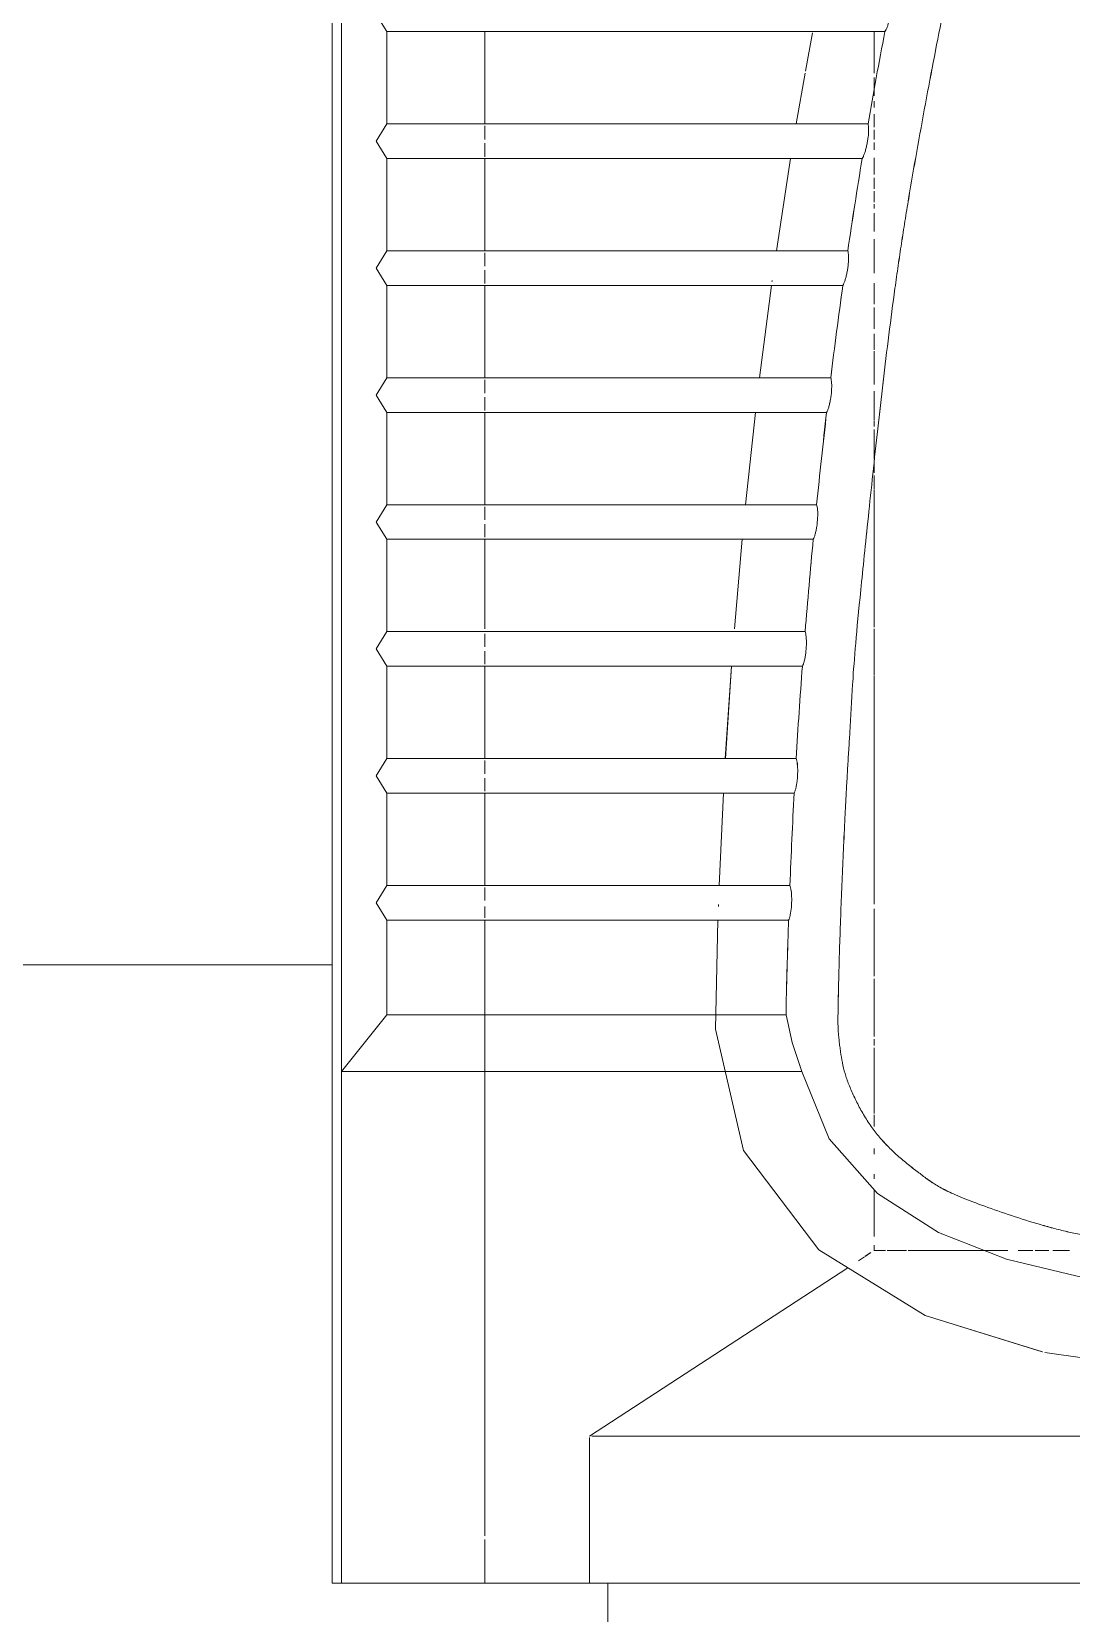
# Model space of a CAD drawing. Header units: millimetres. Extents: x -4000 to 187956, y -58990 to 162485.
# Drawn here: x 1574 to 1847.4, y 77729.7 to 78145.4 of the extents above; entities that cross this region are included whole.
import ezdxf

# ---------------------------------------------------------------- set-up
doc = ezdxf.new("R2010")
doc.units = ezdxf.units.MM
for name, color, linetype, lineweight in [('A-FLOR', 192, 'Continuous', 13), ('A-FLOR-PATT', 8, 'Continuous', 13), ('P-SANR-FIXT', 6, 'Continuous', 9)]:
    doc.layers.add(name, color=color, linetype=linetype, lineweight=lineweight)

# ---------------------------------------------------------------- blocks, each defined once
blk = doc.blocks.new('WCPan-SquattingPan-Vitra-ArkitektSeries-5952 - CMPX502N-V795-0_000')
at = {"layer": 'P-SANR-FIXT', "color": 252}
for p in [(-252.96, 390.25), (-250.56, -212.38)]:
    blk.add_line(p, (-252.96, -212.38), dxfattribs=at)
at = {"layer": 'P-SANR-FIXT', "color": 250}
for p, q in [((-250.56, 314.32), (-250.56, -77.95)), ((-238.61, 195.36), (-107.69, 195.36)), ((-238.61, 171.1), (-238.61, 195.36)), ((-112.13, 171.1), (-238.61, 171.1)), ((-238.61, 162), (-113.66, 162)), ((-238.61, 162), (-238.61, 137.74)), ((-117.44, 137.74), (-238.61, 137.74)), ((-238.61, 128.65), (-118.74, 128.65)), ((-238.61, 128.65), (-238.61, 104.39)), ((-121.92, 104.39), (-238.61, 104.39)), ((-238.61, 95.3), (-123, 95.3)), ((-238.61, 95.3), (-238.61, 71.04)), ((-125.64, 71.04), (-238.61, 71.04)), ((-238.61, 61.94), (-126.53, 61.94)), ((-238.61, 61.94), (-238.61, 37.68)), ((-128.66, 37.68), (-238.61, 37.68)), ((-238.61, 28.59), (-129.37, 28.59)), ((-238.61, 28.59), (-238.61, 4.33)), ((-131.02, 4.33), (-238.61, 4.33)), ((-238.61, -4.77), (-131.54, -4.77)), ((-238.61, -4.77), (-238.61, -29.03)), ((-132.67, -29.03), (-238.61, -29.03)), ((-238.61, -38.12), (-133, -38.12)), ((-238.61, -38.12), (-238.61, -63.05)), ((-250.56, -77.95), (-238.61, -63.05)), ((-238.61, -63.05), (-133.65, -63.05)), ((-129.51, -77.95), (-250.56, -77.95)), ((-250.56, -77.95), (-250.56, -212.38)), ((-250.56, -212.38), (250.56, -212.38))]:
    blk.add_line(p, q, dxfattribs=at)
at = {"layer": 'P-SANR-FIXT', "color": 253}
for p, q in [((-212.88, 171.1), (-212.88, 195.36)), ((-128.54, 185), (-126.68, 195.02)), ((-130.99, 171.1), (-128.65, 184.43)), ((-212.88, 167.03), (-212.88, 170.61)), ((-212.88, 162.47), (-212.88, 166.05)), ((-212.88, 137.74), (-212.88, 162)), ((-136.22, 137.75), (-132.5, 162.01)), ((-212.88, 133.7), (-212.88, 137.24)), ((-212.88, 129.14), (-212.88, 132.68)), ((-137.36, 129.66), (-137.32, 129.96)), ((-212.88, 104.39), (-212.88, 128.65)), ((-140.63, 104.4), (-137.5, 128.65)), ((-212.88, 100.36), (-212.88, 103.87)), ((-212.88, 95.8), (-212.88, 99.3)), ((-212.88, 71.04), (-212.88, 95.3)), ((-144.31, 71.03), (-141.71, 95.3)), ((-110.49, 78.73), (-110.49, 75.1)), ((-110.49, 74.91), (-110.49, 38.82)), ((-212.88, 67.03), (-212.88, 70.5)), ((-212.88, 62.47), (-212.88, 65.93)), ((-212.88, 38.41), (-212.88, 61.94)), ((-147.25, 38.44), (-145.19, 61.94)), ((-110.49, 38.41), (-110.49, 26.21)), ((-212.88, 33.69), (-212.88, 37.13)), ((-212.88, 29.13), (-212.88, 32.57)), ((-212.88, 4.33), (-212.88, 28.59)), ((-149.63, 4.32), (-148.01, 28.61)), ((-110.49, 26.01), (-110.49, -33.94)), ((-212.88, 0.35), (-212.88, 3.77)), ((-212.88, -4.22), (-212.88, -0.8)), ((-212.88, -29.03), (-212.88, -4.77)), ((-151.27, -29.02), (-150.15, -4.79)), ((-212.88, -33), (-212.88, -29.59)), ((-212.88, -37.56), (-212.88, -34.6)), ((-151.47, -34.6), (-151.45, -33.99)), ((-110.49, -35.13), (-110.49, -52.84)), ((-212.88, -199.94), (-212.88, -38.12)), ((-110.49, -53.53), (-110.49, -68.7)), ((-110.49, -69.46), (-110.49, -71.1)), ((-110.49, -71.72), (-110.49, -88.92)), ((-110.49, -89.35), (-110.49, -92.35)), ((-117.46, -129.49), (-185.38, -173.73)), ((-185.38, -174.12), (-185.38, -180.59)), ((-184.71, -173.73), (-145.29, -173.73)), ((-145.19, -173.73), (185.5, -173.73)), ((-185.38, -180.63), (-185.38, -212.38)), ((-212.88, -212.38), (-212.88, -200.95))]:
    blk.add_line(p, q, dxfattribs=at)
at = {"layer": 'P-SANR-FIXT', "color": 254}
for p, q in [((-110.49, 195.36), (-110.49, 184.42)), ((-110.49, 183.29), (-110.49, 180.29)), ((-110.49, 179.97), (-110.49, 178.52)), ((-110.49, 177.07), (-110.49, 175.41)), ((-110.49, 173.64), (-110.49, 171.53)), ((-110.49, 171.53), (-110.49, 170.26)), ((-110.49, 169.56), (-110.49, 167.05)), ((-110.49, 166.2), (-110.49, 164.33)), ((-110.49, 162.15), (-110.49, 157.84)), ((-110.49, 156.95), (-110.49, 154.08)), ((-110.49, 153.42), (-110.49, 150.57)), ((-110.49, 150.05), (-110.49, 148.86)), ((-110.49, 147.63), (-110.49, 142.85)), ((-110.49, 140.79), (-110.49, 131.88)), ((-110.49, 129.27), (-110.49, 123.78)), ((-110.49, 122.83), (-110.49, 117.29)), ((-110.49, 115.92), (-110.49, 111.78)), ((-110.49, 111.42), (-110.49, 102.62)), ((-110.49, 100.9), (-110.49, 93.16)), ((-110.49, 93.01), (-110.49, 91.6)), ((-110.49, 90.81), (-110.49, 82.98)), ((-110.49, 81.79), (-110.49, 79.39)), ((-110.49, -98.13), (-110.49, -99.61)), ((-110.49, -104.9), (-110.49, -106.17)), ((-110.49, -109), (-110.49, -121.25)), ((-110.49, -123.57), (-110.49, -124.95)), ((-113.05, -126.62), (-114.63, -127.65)), ((-111.36, -125.51), (-112.87, -126.5)), ((-107.53, -124.95), (-110.49, -124.95)), ((-102.01, -124.95), (-107.06, -124.95)), ((-75.34, -124.95), (-101.59, -124.95)), ((-68.79, -124.95), (-72.67, -124.95)), ((-64.64, -124.95), (-68.19, -124.95)), ((-59.19, -124.95), (-63.54, -124.95)), ((-252.96, -212.38), (-212.88, -212.38)), ((-185.38, -212.38), (-212.88, -212.38)), ((-185.38, -212.38), (-23.55, -212.38))]:
    blk.add_line(p, q, dxfattribs=at)
at = {"layer": 'P-SANR-FIXT', "color": 250, "flags": 128}
for points in [[(-238.61, 204.45), (-241.4, 199.91), (-238.61, 195.36)], [(-238.61, 171.1), (-241.4, 166.55), (-238.61, 162)], [(-238.61, 137.74), (-241.4, 133.2), (-238.61, 128.65)], [(-238.61, 104.39), (-241.4, 99.84), (-238.61, 95.3)], [(-238.61, 71.04), (-241.4, 66.49), (-238.61, 61.94)], [(-238.61, 37.68), (-241.4, 33.13), (-238.61, 28.59)], [(-238.61, 4.33), (-241.4, -0.22), (-238.61, -4.77)], [(-238.61, -29.03), (-241.4, -33.57), (-238.61, -38.12)], [(-133.65, -63.06), (-132.07, -70.29), (-129.51, -77.95)], [(-129.51, -77.95), (-122.31, -95.64), (-109.64, -109.96), (-93.56, -120.23), (-75.73, -127.21), (-57.15, -131.73), (-38.22, -134.5), (-19.05, -135.95), (0, -136.38)]]:
    blk.add_lwpolyline(points, dxfattribs=at)
at = {"layer": 'P-SANR-FIXT', "color": 253, "flags": 128}
for points in [[(-66.3, -151.6), (-97.11, -142.05), (-125.05, -124.81), (-144.85, -98.72), (-152.19, -66.81), (-151.63, -38.12)], [(0, -157.68), (-32.88, -156.4), (-65.64, -151.75)]]:
    blk.add_lwpolyline(points, dxfattribs=at)
at = {"layer": 'P-SANR-FIXT', "color": 250}
for points, knots in [([(0, -125.43), (-5, -125.49), (-12.48, -125.39), (-22.41, -124.89), (-29.83, -124.31), (-37.27, -123.6), (-44.72, -122.74), (-50.87, -121.81), (-55.74, -120.91), (-59.33, -120.14), (-62.99, -119.24), (-68.07, -117.83), (-74.48, -115.82), (-81.64, -113.31), (-87.62, -111.02), (-91.77, -109.17), (-94.76, -107.48), (-96.78, -106.05), (-98.24, -104.94), (-99.12, -104.27), (-100.05, -103.57), (-101.25, -102.65), (-103.13, -101.12), (-105.41, -99.11), (-107.97, -96.54), (-110.28, -93.84), (-112.35, -90.87), (-114.24, -87.67), (-115.87, -84.42), (-117.23, -81.3), (-118.22, -78.41), (-118.9, -75.6), (-119.29, -73.25), (-119.54, -71.34), (-119.72, -69.84), (-119.87, -68.43), (-120, -66.8), (-120.06, -64.86), (-120.01, -61.98), (-119.92, -57.74), (-119.79, -51.56), (-119.56, -44.17), (-119.28, -36.03), (-118.95, -27.84), (-118.59, -19.7), (-118.26, -12.58), (-117.96, -6.71), (-117.72, -2.21), (-117.5, 1.64), (-117.31, 4.76), (-117.15, 7.15), (-117.01, 9.49), (-116.84, 12.43), (-116.64, 15.92), (-116.42, 20.03), (-116.07, 25.77), (-115.47, 34.04), (-114.14, 47.68), (-112.11, 67.27), (-110.06, 86.83), (-108.18, 103.26), (-106.67, 115.71), (-105.33, 125.94), (-104.2, 133.91), (-103.34, 139.7), (-102.43, 145.49), (-101.12, 153.5), (-99.34, 163.8), (-97.05, 176.38), (-94.68, 188.88), (-92.31, 201.03), (-90, 212.53), (-87.84, 223.11), (-86.23, 230.87), (-85.05, 236.41), (-83.88, 241.7), (-82.46, 247.76), (-80.84, 254.24), (-78.81, 261.93), (-77.01, 268.32), (-75.69, 273.02), (-75.02, 275.49), (-74.56, 277.26), (-74.15, 278.85), (-73.68, 280.62), (-73.24, 282.3), (-72.87, 283.64), (-72.63, 284.48), (-72.45, 285.02), (-72.3, 285.45), (-72.14, 285.92), (-71.89, 286.73), (-71.61, 287.68), (-71.39, 288.44), (-71.19, 289.15), (-70.99, 289.81), (-70.78, 290.45), (-70.54, 291.12), (-70.31, 291.73), (-70.12, 292.19), (-70, 292.47), (-69.9, 292.68), (-69.81, 292.91), (-69.69, 293.2), (-69.48, 293.73), (-69.21, 294.51), (-68.87, 295.48), (-68.35, 296.82), (-67.67, 298.23), (-66.81, 299.51), (-66.22, 300.25), (-65.73, 300.82), (-65.18, 301.4), (-64.39, 302.23), (-62.85, 303.76), (-60.28, 306.11), (-57.41, 308.36), (-55.05, 309.93), (-53.28, 310.94), (-51.51, 311.78), (-49.1, 312.78), (-45.97, 313.77), (-42.63, 314.54), (-40.15, 315), (-38.69, 315.25), (-37.21, 315.49), (-35.25, 315.76), (-31.89, 316.08), (-27.44, 316.33), (-22.03, 316.49), (-17.03, 316.62), (-12.49, 316.73), (-6.63, 316.75), (-2.57, 316.65), (0, 316.53)], [-1, -1, -1, -1, -0.97619, -0.964286, -0.952381, -0.940476, -0.928571, -0.916667, -0.910714, -0.904762, -0.89881, -0.892857, -0.880952, -0.869048, -0.857143, -0.845238, -0.833333, -0.821429, -0.815476, -0.8125, -0.809524, -0.803571, -0.797619, -0.785714, -0.77381, -0.761905, -0.75, -0.738095, -0.72619, -0.714286, -0.702381, -0.690476, -0.678571, -0.672619, -0.666667, -0.660714, -0.654762, -0.642857, -0.630952, -0.619048, -0.607143, -0.595238, -0.583333, -0.571429, -0.559524, -0.547619, -0.541667, -0.535714, -0.529762, -0.526786, -0.52381, -0.520833, -0.517857, -0.511905, -0.505952, -0.5, -0.488095, -0.47619, -0.464286, -0.452381, -0.446429, -0.440476, -0.434524, -0.431548, -0.428571, -0.425595, -0.422619, -0.416667, -0.410714, -0.404762, -0.39881, -0.392857, -0.386905, -0.380952, -0.377976, -0.375, -0.369048, -0.363095, -0.357143, -0.345238, -0.339286, -0.33631, -0.333333, -0.330357, -0.327381, -0.321429, -0.315476, -0.309524, -0.303571, -0.297619, -0.291667, -0.285714, -0.279762, -0.27381, -0.267857, -0.261905, -0.255952, -0.25, -0.244048, -0.241071, -0.239583, -0.238095, -0.236607, -0.235119, -0.232143, -0.22619, -0.220238, -0.214286, -0.202381, -0.196429, -0.193452, -0.190476, -0.1875, -0.184524, -0.178571, -0.166667, -0.154762, -0.14881, -0.142857, -0.136905, -0.130952, -0.119048, -0.107143, -0.10119, -0.098214, -0.095238, -0.089286, -0.083333, -0.071429, -0.059524, -0.047619, -0.035714, -0.02381, 0, 0, 0, 0]), ([(-107.69, 195.36), (-107.59, 195.51), (-107.37, 195.9), (-107.04, 196.68), (-106.72, 197.62), (-106.42, 198.68), (-106.17, 199.82), (-105.9, 201.35), (-105.73, 203.15), (-105.81, 204.13), (-105.9, 204.45)], [0, 0, 0, 0, 0.1, 0.2, 0.3, 0.4, 0.5, 0.6, 0.8, 1, 1, 1, 1]), ([(-113.66, 162), (-113.56, 162.16), (-113.36, 162.55), (-113.05, 163.33), (-112.75, 164.27), (-112.49, 165.34), (-112.26, 166.48), (-112.04, 168.01), (-111.92, 169.81), (-112.03, 170.78), (-112.13, 171.1)], [0, 0, 0, 0, 0.1, 0.2, 0.3, 0.4, 0.5, 0.6, 0.8, 1, 1, 1, 1]), ([(-118.74, 128.65), (-118.64, 128.81), (-118.45, 129.19), (-118.16, 129.97), (-117.89, 130.92), (-117.65, 131.99), (-117.46, 133.13), (-117.27, 134.67), (-117.2, 136.46), (-117.33, 137.43), (-117.44, 137.74)], [0, 0, 0, 0, 0.1, 0.2, 0.3, 0.4, 0.5, 0.6, 0.8, 1, 1, 1, 1]), ([(-123, 95.3), (-122.91, 95.45), (-122.73, 95.84), (-122.45, 96.62), (-122.21, 97.57), (-121.92, 99), (-121.68, 100.97), (-121.65, 103.11), (-121.8, 104.07), (-121.92, 104.39)], [0, 0, 0, 0, 0.1, 0.2, 0.3, 0.4, 0.6, 0.8, 1, 1, 1, 1]), ([(-126.53, 61.94), (-126.44, 62.1), (-126.26, 62.49), (-126.01, 63.27), (-125.78, 64.22), (-125.52, 65.66), (-125.33, 67.62), (-125.34, 69.76), (-125.52, 70.72), (-125.64, 71.04)], [0, 0, 0, 0, 0.1, 0.2, 0.3, 0.4, 0.6, 0.8, 1, 1, 1, 1]), ([(-129.37, 28.59), (-129.29, 28.74), (-129.12, 29.13), (-128.88, 29.92), (-128.67, 30.87), (-128.45, 32.31), (-128.29, 34.28), (-128.35, 36.41), (-128.54, 37.37), (-128.66, 37.68)], [0, 0, 0, 0, 0.1, 0.2, 0.3, 0.4, 0.6, 0.8, 1, 1, 1, 1]), ([(-131.54, -4.77), (-131.45, -4.61), (-131.29, -4.22), (-131.07, -3.43), (-130.88, -2.47), (-130.69, -1.03), (-130.57, 0.94), (-130.67, 3.06), (-130.88, 4.01), (-131.02, 4.33)], [0, 0, 0, 0, 0.1, 0.2, 0.3, 0.4, 0.6, 0.8, 1, 1, 1, 1]), ([(-133, -38.12), (-132.92, -37.97), (-132.77, -37.58), (-132.49, -36.52), (-132.24, -34.77), (-132.15, -32.41), (-132.3, -30.29), (-132.53, -29.34), (-132.67, -29.03)], [0, 0, 0, 0, 0.1, 0.2, 0.4, 0.6, 0.8, 1, 1, 1, 1]), ([(-133, -38.12), (-133.07, -40.1), (-133.2, -44.17), (-133.37, -49.49), (-133.49, -53.87), (-133.61, -58.03), (-133.65, -61.03), (-133.65, -63.06)], [0, 0, 0, 0, 0.25, 0.5, 0.625, 0.75, 1, 1, 1, 1])]:
    blk.add_open_spline(points, degree=3, knots=knots, dxfattribs=at)
for points in [[(-107.69, 195.36), (-108.47, 191.32), (-109.99, 183.25), (-111.43, 175.15), (-112.13, 171.1)], [(-113.66, 162.01), (-114.33, 157.97), (-115.62, 149.89), (-116.85, 141.8), (-117.44, 137.75)], [(-118.74, 128.65), (-119.3, 124.61), (-120.4, 116.53), (-121.42, 108.44), (-121.92, 104.39)], [(-123, 95.3), (-123.47, 91.26), (-124.38, 83.17), (-125.23, 75.08), (-125.64, 71.04)], [(-126.53, 61.94), (-126.91, 57.92), (-127.65, 49.83), (-128.34, 41.67), (-128.66, 37.68)], [(-129.37, 28.59), (-129.68, 24.55), (-130.26, 16.46), (-130.78, 8.36), (-131.02, 4.33)], [(-131.54, -4.77), (-131.75, -8.81), (-132.16, -16.9), (-132.51, -24.99), (-132.67, -29.03)]]:
    blk.add_open_spline(points, degree=3, dxfattribs=at)
blk = doc.blocks.new('CMF2_NHAXUONG_A_rvt-1-0_000')
at = {"layer": 'A-FLOR-PATT', "lineweight": 9}
h = blk.add_hatch(dxfattribs=at)
h.set_pattern_fill('FP_26', color=252, style=0, pattern_type=2)
h.set_pattern_definition([(270, (159525.1, 137899.7), (600, 4e-14), []), (0, (159525.1, 137899.7), (0, 600), [])])
h.paths.add_polyline_path([(153350, 499.64), (154799.88, 499.64), (154799.88, 5749.54), (153550, 5749.54), (153550, 4899.28), (153349.79, 4899.28), (153349.99, 751.94)])
h.paths.add_polyline_path([(160850.16, 499.64), (165000, 499.64), (165000, 999.28), (165499.79, 999.28), (165499.79, 1749.49), (160850.16, 1749.49), (160850.16, 751.94)])
h.paths.add_polyline_path([(161612.4, 692.63), (161106.49, 692.63), (161106.49, 1295.25), (161612.4, 1295.25), (161612.4, 751.94)])
h.paths.add_polyline_path([(162656.18, 692.63), (162150.27, 692.63), (162150.27, 1295.25), (162656.18, 1295.25), (162656.18, 751.94)])
h.paths.add_polyline_path([(164268.71, 692.63), (164268.71, 1295.25), (164774.62, 1295.25), (164774.62, 692.63)])
h.paths.add_polyline_path([(163221.93, 692.63), (163221.93, 1295.25), (163727.84, 1295.25), (163727.84, 692.63)])
h.paths.add_polyline_path([(153537.16, 761.69), (153537.16, 1267.6), (154139.79, 1267.6), (154139.79, 761.69), (153612.16, 761.69)])
h.paths.add_polyline_path([(153537.16, 1846.69), (153537.16, 2352.6), (154139.79, 2352.6), (154139.79, 1846.69), (153612.16, 1846.69)])
h.paths.add_polyline_path([(154139.79, 2871.7), (153537.16, 2871.7), (153537.16, 3377.61), (154139.79, 3377.61), (154139.79, 2942)])
h.paths.add_polyline_path([(162682.15, 3699.39), (165499.79, 3699.39), (165499.79, 4949.58), (162649.89, 4949.58), (162649.89, 3699.39)])
h.paths.add_polyline_path([(154139.79, 3896.7), (153537.16, 3896.7), (153537.16, 4402.61), (154139.79, 4402.04), (154139.79, 3964.03)])
h.paths.add_polyline_path([(163957.63, 4154.6), (163821.93, 4154.6), (163821.93, 4757.22), (164327.84, 4757.22), (164327.84, 4154.6), (164099.33, 4154.6)])
h.paths.add_polyline_path([(164771.93, 4154.6), (164771.93, 4757.22), (165277.84, 4757.22), (165277.84, 4154.6), (164949.66, 4154.6)])
h.paths.add_polyline_path([(153895.61, 4921.7), (153737.16, 4921.7), (153737.16, 5427.61), (154339.79, 5427.61), (154339.79, 4921.7), (154179.05, 4921.7)])
h.paths.add_polyline_path([(78549.79, 5349.52), (80774.79, 5349.52), (80774.79, 6362.02), (78549.79, 6362.02), (78549.79, 5424.09)])
h.paths.add_polyline_path([(80974.79, 5349.52), (82224.79, 5349.52), (82224.79, 7249.52), (80974.79, 7249.52), (80974.79, 5424.09)])
h.paths.add_polyline_path([(80587.16, 5565.67), (79984.54, 5565.67), (79984.54, 6071.58), (80587.16, 6071.58), (80587.16, 5716.1)])
h.paths.add_polyline_path([(81335.71, 5565.67), (81163.49, 5565.67), (81163.49, 6071.58), (81766.12, 6071.58), (81766.12, 5565.67), (81619.15, 5565.67)])
h.paths.add_polyline_path([(81163.49, 6528.17), (81163.49, 7034.08), (81766.12, 7034.08), (81766.12, 6528.17), (81619.15, 6528.17)])
h.paths.add_polyline_path([(556.14, 15799.64), (4199.78, 15799.64), (4199.78, 17049.64), (499.79, 17049.64), (499.79, 15799.64)])
h.paths.add_polyline_path([(1621.83, 15990.17), (1621.83, 16592.79), (2127.74, 16592.79), (2127.74, 15990.17), (1689.88, 15990.17)])
h.paths.add_polyline_path([(2681.91, 15990.17), (2546.83, 15990.17), (2546.83, 16592.79), (3052.74, 16592.79), (3052.74, 15990.17), (2823.63, 15990.17)])
h.paths.add_polyline_path([(3673.95, 15990.17), (3471.83, 15990.17), (3471.83, 16592.79), (3977.74, 16592.79), (3977.74, 15990.17), (3815.66, 15990.17)])
h.paths.add_polyline_path([(4199.78, 18499.58), (4199.78, 19749.58), (499.79, 19749.58), (499.79, 18499.58), (3957.38, 18499.58)])
h.paths.add_polyline_path([(2546.83, 18954.69), (2546.83, 19557.32), (3052.74, 19557.32), (3052.74, 18954.69), (2823.63, 18954.69)])
h.paths.add_polyline_path([(1973.32, 18954.69), (1621.83, 18954.69), (1621.83, 19557.32), (2127.74, 19557.32), (2127.74, 18954.69)])
h.paths.add_polyline_path([(1202.74, 18954.69), (696.83, 18954.69), (696.83, 19557.32), (1202.74, 19557.32), (1202.74, 19148.52)])
h.paths.add_polyline_path([(1689.88, 19949.58), (4199.78, 19949.58), (4199.78, 21199.58), (499.79, 21199.58), (499.79, 19949.58), (1123.01, 19949.58)])
h.paths.add_polyline_path([(696.83, 20137.56), (696.83, 20740.19), (1202.74, 20740.19), (1202.74, 20137.56), (839.57, 20137.56)])
h.paths.add_polyline_path([(3471.83, 20137.56), (3471.83, 20740.19), (3977.74, 20740.19), (3977.74, 20137.56), (3673.95, 20137.56)])
h.paths.add_polyline_path([(2127.74, 20137.56), (1621.83, 20137.56), (1621.83, 20740.19), (2127.74, 20740.19), (2127.74, 20170.56)])
h.paths.add_polyline_path([(3052.74, 20137.56), (2546.83, 20137.56), (2546.83, 20740.19), (3052.74, 20740.19), (3052.74, 20170.56)])
h.paths.add_polyline_path([(163249.04, 76099.64), (165500.21, 76099.64), (165500.21, 77349.64), (161850.21, 77349.64), (161850.21, 76099.64), (162682.15, 76099.64)])
h.paths.add_polyline_path([(1689.88, 76099.64), (4149.79, 76099.64), (4149.79, 77349.64), (499.79, 77349.64), (499.79, 76099.64), (1123.01, 76099.64)])
h.paths.add_polyline_path([(2590.58, 76552.26), (2590.58, 77154.88), (3096.49, 77154.88), (3096.49, 76552.26), (2681.91, 76552.26)])
h.paths.add_polyline_path([(1831.6, 76552.26), (1653.08, 76552.26), (1653.08, 77154.88), (2158.99, 77154.88), (2158.99, 76552.26), (1973.32, 76552.26)])
h.paths.add_polyline_path([(715.58, 76552.26), (715.58, 77154.88), (1221.49, 77154.88), (1221.49, 76552.26), (839.57, 76552.26)])
h.paths.add_polyline_path([(3815.66, 76552.26), (3528.08, 76552.26), (3528.08, 77154.88), (4033.99, 77154.88), (4033.99, 76552.26), (3957.38, 76552.26)])
h.paths.add_polyline_path([(163957.63, 76557.26), (163881.01, 76557.26), (163881.01, 77159.88), (164386.92, 77159.88), (164386.92, 76557.26), (164099.33, 76557.26)])
h.paths.add_polyline_path([(165091.39, 76557.26), (164797.26, 76557.26), (164797.26, 77159.88), (165303.17, 77159.88), (165303.17, 76557.26), (165233.11, 76557.26)])
h.paths.add_polyline_path([(162257, 76557.26), (162047.26, 76557.26), (162047.26, 77159.88), (162553.17, 77159.88), (162553.17, 76557.26), (162398.7, 76557.26)])
h.paths.add_polyline_path([(162968.51, 76557.26), (162968.51, 77159.88), (163474.42, 77159.88), (163474.42, 76557.26), (163107.31, 76557.26)])
h.paths.add_polyline_path([(499.79, 77549.64), (4149.79, 77549.64), (4149.79, 78799.69), (499.79, 78799.69), (499.79, 77842.41)])
h.paths.add_polyline_path([(165500.21, 77549.64), (165500.21, 78799.64), (161850.21, 78799.64), (161850.21, 77549.64), (164949.66, 77549.64)])
h.paths.add_polyline_path([(715.58, 77737.63), (715.58, 78340.25), (1221.49, 78340.25), (1221.49, 77737.63), (839.57, 77737.63)])
h.paths.add_polyline_path([(1653.08, 77737.63), (1653.08, 78340.25), (2158.99, 78340.25), (2158.99, 77737.63), (1689.88, 77737.63)])
h.paths.add_polyline_path([(2590.58, 77737.63), (2590.58, 78340.25), (3096.49, 78340.25), (3096.49, 77737.63), (2681.91, 77737.63)])
h.paths.add_polyline_path([(165233.11, 77742.62), (164778.51, 77742.62), (164778.51, 78345.25), (165284.42, 78345.25), (165284.42, 77742.62)])
h.paths.add_polyline_path([(162903.51, 77742.62), (162903.51, 78345.25), (163409.42, 78345.25), (163409.42, 77742.62), (162965.59, 77742.62)])
h.paths.add_polyline_path([(164346.92, 77742.62), (163841.01, 77742.62), (163841.01, 78345.25), (164346.92, 78345.25), (164346.92, 77842.41)])
h.paths.add_polyline_path([(161850.21, 80349.64), (165500.21, 80349.64), (165499.79, 81099.2), (165000, 81099.2), (165000, 81599.64), (161850.21, 81599.64), (161850.21, 80762.51)])
h.paths.add_polyline_path([(4149.79, 80349.64), (4149.79, 81599.55), (1000, 81599.55), (1000, 81099.2), (499.79, 81099.2), (500, 80350.4), (3957.38, 80349.68)])
h.paths.add_polyline_path([(163107.31, 80794.78), (162972.26, 80794.78), (162972.26, 81397.4), (163478.17, 81397.4), (163478.17, 80794.78), (163249.04, 80794.78)])
h.paths.add_polyline_path([(164398.17, 80794.78), (163892.26, 80794.78), (163892.26, 81397.4), (164398.17, 81397.4), (164398.17, 81054.52)])
h.paths.add_polyline_path([(162556.92, 80806.9), (162051.01, 80806.9), (162051.01, 81409.52), (162556.92, 81409.52), (162556.92, 80908.51)])
h.paths.add_polyline_path([(2965.35, 80820.03), (2515.58, 80820.03), (2515.58, 81422.65), (3021.49, 81422.65), (3021.49, 80820.03)])
h.paths.add_polyline_path([(1973.32, 80820.03), (1595.58, 80820.03), (1595.58, 81422.65), (2101.49, 81422.65), (2101.49, 80820.03)])
h.paths.add_polyline_path([(3448.08, 80820.03), (3448.08, 81422.65), (3953.99, 81422.65), (3953.99, 80820.03), (3532.22, 80820.03)])
h.paths.add_polyline_path([(85450, 134849.41), (87450, 134849.41), (87450, 135849.41), (85450, 135849.41), (85450, 135076.24)])
h.paths.add_polyline_path([(83319.78, 134849.41), (85250, 134849.41), (85250, 135849.41), (83250, 135849.41), (83250, 134849.41)])
h.paths.add_polyline_path([(85020.39, 135046.45), (84644.32, 135046.45), (84644.32, 135552.36), (85246.95, 135552.36), (85246.95, 135046.45)])
h.paths.add_polyline_path([(85862.19, 135048.95), (85862.19, 135554.86), (86464.82, 135554.86), (86464.82, 135048.95), (86154.14, 135048.95)])
h.paths.add_polyline_path([(11893.62, 135099.65), (12449.79, 135099.65), (12449.79, 140699.64), (11199.68, 140699.64), (11199.68, 135099.65), (11326.75, 135099.65)])
h.paths.add_polyline_path([(153549.79, 135099.75), (154799.68, 135099.75), (154799.68, 140699.64), (153549.79, 140699.64), (153549.79, 136244.28)])
h.paths.add_polyline_path([(11659.54, 135313.72), (11659.54, 135819.63), (12262.16, 135819.63), (12262.16, 135313.72), (11893.62, 135313.72)])
h.paths.add_polyline_path([(153895.61, 135313.72), (153742.07, 135313.72), (153742.07, 135819.63), (154344.69, 135819.63), (154344.69, 135313.72), (154037.33, 135313.72)])
h.paths.add_polyline_path([(163815.91, 135999.54), (165500.12, 135999.54), (165500.12, 137249.82), (162649.79, 137249.82), (162649.79, 135999.54)])
h.paths.add_polyline_path([(2823.63, 135999.54), (3349.79, 135999.54), (3349.79, 137249.81), (499.88, 137249.81), (499.88, 135999.54), (1689.88, 135999.54)])
h.paths.add_polyline_path([(1671.83, 136187.79), (1671.83, 136790.41), (2177.74, 136790.41), (2177.74, 136187.79), (1689.88, 136187.79)])
h.paths.add_polyline_path([(721.83, 136187.79), (721.83, 136790.41), (1227.74, 136790.41), (1227.74, 136187.79)])
h.paths.add_polyline_path([(164771.83, 136192.96), (164771.83, 136795.59), (165277.74, 136795.59), (165277.74, 136192.96), (164949.66, 136192.96)])
h.paths.add_polyline_path([(163821.83, 136192.96), (163821.83, 136795.59), (164327.74, 136795.59), (164327.74, 136192.96)])
h.paths.add_polyline_path([(12177.05, 136247.06), (11659.54, 136247.06), (11659.54, 136752.97), (12262.16, 136752.97), (12262.16, 136247.06)])
h.paths.add_polyline_path([(154037.33, 136247.06), (153742.07, 136247.06), (153742.07, 136752.97), (154344.69, 136752.97), (154344.69, 136247.06), (154179.05, 136247.06)])
h.paths.add_polyline_path([(12177.05, 137180.39), (11659.54, 137180.39), (11659.54, 137686.3), (12262.16, 137686.3), (12262.16, 137180.39)])
h.paths.add_polyline_path([(154179.05, 137180.39), (153742.07, 137180.39), (153742.07, 137686.3), (154344.69, 137686.3), (154344.69, 137180.39)])
h.paths.add_polyline_path([(12262.16, 138113.72), (11659.54, 138113.72), (11659.54, 138619.63), (12262.16, 138619.63), (12262.16, 138288.34)])
h.paths.add_polyline_path([(154344.69, 138113.72), (153742.07, 138113.72), (153742.07, 138619.63), (154344.69, 138619.63), (154344.69, 138142.34)])
h.paths.add_polyline_path([(12262.16, 139047.05), (11659.54, 139047.05), (11659.54, 139552.96), (12262.16, 139552.96), (12262.16, 139164.37)])
h.paths.add_polyline_path([(154179.05, 139047.05), (153742.07, 139047.05), (153742.07, 139552.96), (154344.69, 139552.96), (154344.69, 139047.05)])
h.paths.add_polyline_path([(165500.37, 139449.5), (165500.37, 140699.66), (161049.79, 140699.66), (161049.79, 139449.5), (164949.66, 139449.5)])
h.paths.add_polyline_path([(499.79, 139449.73), (4949.79, 139449.74), (4949.79, 139699.28), (4900, 139699.28), (4900, 140699.64), (1000, 140699.64), (1000, 140199.28), (499.79, 140199.28)])
h.paths.add_polyline_path([(161690.13, 139909.76), (161331.63, 139909.76), (161331.63, 140512.38), (161837.54, 140512.38), (161837.54, 139909.76), (161831.85, 139909.76)])
h.paths.add_polyline_path([(163390.76, 139909.76), (163287.88, 139909.76), (163287.88, 140512.38), (163793.79, 140512.38), (163793.79, 139909.76), (163532.48, 139909.76)])
h.paths.add_polyline_path([(162812.75, 139909.76), (162306.83, 139909.76), (162306.83, 140512.38), (162812.75, 140512.38), (162812.75, 140040.4)])
h.paths.add_polyline_path([(164777.52, 139909.76), (164271.61, 139909.76), (164271.61, 140512.38), (164777.52, 140512.38), (164777.52, 140040.4)])
h.paths.add_polyline_path([(1727.96, 139915.76), (1222.05, 139915.76), (1222.05, 140518.38), (1727.96, 140518.38), (1727.96, 140040.4)])
h.paths.add_polyline_path([(3181.83, 139915.76), (3181.83, 140518.38), (3687.74, 140518.38), (3687.74, 139915.76), (3248.79, 139915.76)])
h.paths.add_polyline_path([(2398.48, 139915.76), (2171.83, 139915.76), (2171.83, 140518.38), (2677.74, 140518.38), (2677.74, 139915.76), (2540.2, 139915.76)])
h.paths.add_polyline_path([(4171.83, 139915.76), (4171.83, 140518.38), (4677.74, 140518.38), (4677.74, 139915.76), (4240.82, 139915.76)])
h.paths.add_polyline_path([(12262.16, 139980.38), (11659.54, 139980.38), (11659.54, 140486.29), (12262.16, 140486.29), (12262.16, 140040.4)])
h.paths.add_polyline_path([(154344.69, 139980.38), (153742.07, 139980.38), (153742.07, 140486.29), (154344.69, 140486.29), (154344.69, 140040.4)])
at = {"layer": 'A-FLOR', "color": 94, "lineweight": 15}
for p, q in [((1653.08, 77737.63), (1653.08, 78340.25)), ((2158.99, 77737.63), (1653.08, 77737.63))]:
    blk.add_line(p, q, dxfattribs=at)
at = {"layer": 'A-FLOR', "color": 71, "lineweight": 15}
for p, q in [((1653.08, 78340.25), (1653.08, 77737.63)), ((1653.08, 77737.63), (1882.48, 77737.63))]:
    blk.add_line(p, q, dxfattribs=at)
at = {"layer": 'P-SANR-FIXT', "color": 252}
for p in [(1653.08, 78340.25), (1655.48, 77737.63)]:
    blk.add_line(p, (1653.08, 77737.63), dxfattribs=at)
at = {"layer": 'P-SANR-FIXT', "color": 250}
for p, q in [((1655.48, 78264.33), (1655.48, 77872.05)), ((1667.43, 78145.36), (1798.35, 78145.36)), ((1667.43, 78121.1), (1667.43, 78145.36)), ((1793.91, 78121.1), (1667.43, 78121.1)), ((1667.43, 78112.01), (1792.38, 78112.01)), ((1667.43, 78112.01), (1667.43, 78087.75)), ((1788.6, 78087.75), (1667.43, 78087.75)), ((1667.43, 78078.65), (1787.3, 78078.65)), ((1667.43, 78078.65), (1667.43, 78054.39)), ((1784.12, 78054.39), (1667.43, 78054.39)), ((1667.43, 78045.3), (1783.03, 78045.3)), ((1667.43, 78045.3), (1667.43, 78021.04)), ((1780.4, 78021.04), (1667.43, 78021.04)), ((1667.43, 78011.95), (1779.51, 78011.95)), ((1667.43, 78011.95), (1667.43, 77987.69)), ((1777.37, 77987.69), (1667.43, 77987.69)), ((1667.43, 77978.59), (1776.66, 77978.59)), ((1667.43, 77978.59), (1667.43, 77954.33)), ((1775.02, 77954.33), (1667.43, 77954.33)), ((1667.43, 77945.24), (1774.5, 77945.24)), ((1667.43, 77945.24), (1667.43, 77920.98)), ((1773.37, 77920.98), (1667.43, 77920.98)), ((1667.43, 77911.88), (1773.04, 77911.88)), ((1667.43, 77911.88), (1667.43, 77886.95)), ((1655.48, 77872.05), (1667.43, 77886.95)), ((1667.43, 77886.95), (1772.39, 77886.95)), ((1776.53, 77872.05), (1655.48, 77872.05)), ((1655.48, 77872.05), (1655.48, 77737.63)), ((1655.48, 77737.63), (2156.6, 77737.63))]:
    blk.add_line(p, q, dxfattribs=at)
at = {"layer": 'P-SANR-FIXT', "color": 253}
for p, q in [((1693.15, 78121.1), (1693.15, 78145.36)), ((1777.49, 78135.01), (1779.36, 78145.02)), ((1775.05, 78121.11), (1777.39, 78134.44)), ((1693.15, 78117.03), (1693.15, 78120.62)), ((1693.15, 78112.48), (1693.15, 78116.06)), ((1693.15, 78087.75), (1693.15, 78112.01)), ((1769.82, 78087.76), (1773.54, 78112.01)), ((1693.15, 78083.7), (1693.15, 78087.24)), ((1693.15, 78079.14), (1693.15, 78082.68)), ((1768.67, 78079.67), (1768.72, 78079.97)), ((1693.15, 78054.39), (1693.15, 78078.65)), ((1765.41, 78054.41), (1768.53, 78078.66)), ((1693.15, 78050.37), (1693.15, 78053.87)), ((1693.15, 78045.81), (1693.15, 78049.31)), ((1693.15, 78021.04), (1693.15, 78045.3)), ((1761.73, 78021.03), (1764.33, 78045.3)), ((1795.54, 78028.73), (1795.54, 78025.1)), ((1795.54, 78024.91), (1795.54, 77988.83)), ((1693.15, 78017.03), (1693.15, 78020.5)), ((1693.15, 78012.47), (1693.15, 78015.94)), ((1693.15, 77988.41), (1693.15, 78011.95)), ((1758.79, 77988.44), (1760.84, 78011.94)), ((1795.54, 77988.41), (1795.54, 77976.21)), ((1693.15, 77983.69), (1693.15, 77987.14)), ((1693.15, 77979.13), (1693.15, 77982.57)), ((1693.15, 77954.33), (1693.15, 77978.59)), ((1756.4, 77954.32), (1758.03, 77978.61)), ((1795.54, 77976.02), (1795.54, 77916.07)), ((1693.15, 77950.35), (1693.15, 77953.77)), ((1693.15, 77945.79), (1693.15, 77949.21)), ((1693.15, 77920.98), (1693.15, 77945.24)), ((1754.77, 77920.98), (1755.89, 77945.22)), ((1693.15, 77917.01), (1693.15, 77920.41)), ((1693.15, 77912.44), (1693.15, 77915.41)), ((1754.57, 77915.41), (1754.59, 77916.01)), ((1795.54, 77914.87), (1795.54, 77897.16)), ((1693.15, 77750.06), (1693.15, 77911.88)), ((1795.54, 77896.47), (1795.54, 77881.3)), ((1795.54, 77880.54), (1795.54, 77878.91)), ((1795.54, 77878.28), (1795.54, 77861.08)), ((1795.54, 77860.65), (1795.54, 77857.66)), ((1788.57, 77820.51), (1720.66, 77776.27)), ((1720.66, 77775.88), (1720.66, 77769.41)), ((1721.33, 77776.27), (1760.74, 77776.27)), ((1760.85, 77776.27), (2091.54, 77776.27)), ((1720.66, 77769.38), (1720.66, 77737.63)), ((1693.15, 77737.63), (1693.15, 77749.05))]:
    blk.add_line(p, q, dxfattribs=at)
at = {"layer": 'P-SANR-FIXT', "color": 254}
for p, q in [((1795.54, 78145.36), (1795.54, 78134.42)), ((1795.54, 78133.3), (1795.54, 78130.29)), ((1795.54, 78129.97), (1795.54, 78128.53)), ((1795.54, 78127.07), (1795.54, 78125.42)), ((1795.54, 78123.64), (1795.54, 78121.54)), ((1795.54, 78121.54), (1795.54, 78120.26)), ((1795.54, 78119.57), (1795.54, 78117.05)), ((1795.54, 78116.21), (1795.54, 78114.34)), ((1795.54, 78112.16), (1795.54, 78107.85)), ((1795.54, 78106.95), (1795.54, 78104.08)), ((1795.54, 78103.42), (1795.54, 78100.57)), ((1795.54, 78100.05), (1795.54, 78098.87)), ((1795.54, 78097.64), (1795.54, 78092.85)), ((1795.54, 78090.79), (1795.54, 78081.89)), ((1795.54, 78079.27), (1795.54, 78073.78)), ((1795.54, 78072.83), (1795.54, 78067.3)), ((1795.54, 78065.93), (1795.54, 78061.79)), ((1795.54, 78061.42), (1795.54, 78052.63)), ((1795.54, 78050.9), (1795.54, 78043.17)), ((1795.54, 78043.02), (1795.54, 78041.61)), ((1795.54, 78040.82), (1795.54, 78032.98)), ((1795.54, 78031.8), (1795.54, 78029.39)), ((1795.54, 77851.88), (1795.54, 77850.39)), ((1795.54, 77845.1), (1795.54, 77843.83)), ((1795.54, 77841.01), (1795.54, 77828.76)), ((1795.54, 77826.44), (1795.54, 77825.05)), ((1792.99, 77823.39), (1791.4, 77822.36)), ((1794.68, 77824.49), (1793.17, 77823.51)), ((1798.51, 77825.05), (1795.54, 77825.05)), ((1804.03, 77825.05), (1798.98, 77825.05)), ((1830.7, 77825.05), (1804.44, 77825.05)), ((1837.25, 77825.05), (1833.37, 77825.05)), ((1841.4, 77825.05), (1837.85, 77825.05)), ((1846.85, 77825.05), (1842.49, 77825.05)), ((1653.08, 77737.63), (1693.15, 77737.63)), ((1720.66, 77737.63), (1693.15, 77737.63)), ((1720.66, 77737.63), (1882.48, 77737.63))]:
    blk.add_line(p, q, dxfattribs=at)
at = {"layer": 'P-SANR-FIXT', "color": 250, "flags": 128}
for points in [[(1667.43, 78154.46), (1664.63, 78149.91), (1667.43, 78145.36)], [(1667.43, 78121.1), (1664.63, 78116.56), (1667.43, 78112.01)], [(1667.43, 78087.75), (1664.63, 78083.2), (1667.43, 78078.65)], [(1667.43, 78054.39), (1664.63, 78049.85), (1667.43, 78045.3)], [(1667.43, 78021.04), (1664.63, 78016.49), (1667.43, 78011.95)], [(1667.43, 77987.69), (1664.63, 77983.14), (1667.43, 77978.59)], [(1667.43, 77954.33), (1664.63, 77949.78), (1667.43, 77945.24)], [(1667.43, 77920.98), (1664.63, 77916.43), (1667.43, 77911.88)], [(1772.39, 77886.95), (1773.96, 77879.72), (1776.53, 77872.06)], [(1776.53, 77872.06), (1783.73, 77854.36), (1796.39, 77840.04), (1812.48, 77829.77), (1830.31, 77822.8), (1848.89, 77818.28), (1867.82, 77815.51), (1886.99, 77814.05), (1906.04, 77813.63)]]:
    blk.add_lwpolyline(points, dxfattribs=at)
at = {"layer": 'P-SANR-FIXT', "color": 253, "flags": 128}
for points in [[(1839.73, 77798.4), (1808.93, 77807.96), (1780.98, 77825.2), (1761.19, 77851.29), (1753.85, 77883.2), (1754.4, 77911.89)], [(1906.04, 77792.33), (1873.16, 77793.61), (1840.4, 77798.26)]]:
    blk.add_lwpolyline(points, dxfattribs=at)
at = {"layer": 'P-SANR-FIXT', "color": 250}
for points, knots in [([(1906.04, 77824.58), (1901.04, 77824.51), (1893.56, 77824.61), (1883.63, 77825.11), (1876.21, 77825.69), (1868.77, 77826.41), (1861.32, 77827.27), (1855.17, 77828.19), (1850.3, 77829.1), (1846.71, 77829.86), (1843.04, 77830.77), (1837.97, 77832.18), (1831.56, 77834.18), (1824.4, 77836.7), (1818.42, 77838.99), (1814.27, 77840.83), (1811.28, 77842.53), (1809.25, 77843.96), (1807.8, 77845.06), (1806.92, 77845.73), (1805.98, 77846.44), (1804.78, 77847.36), (1802.91, 77848.88), (1800.63, 77850.89), (1798.06, 77853.47), (1795.76, 77856.17), (1793.69, 77859.13), (1791.8, 77862.33), (1790.17, 77865.58), (1788.81, 77868.7), (1787.82, 77871.59), (1787.14, 77874.41), (1786.75, 77876.75), (1786.5, 77878.66), (1786.32, 77880.16), (1786.17, 77881.57), (1786.04, 77883.2), (1785.98, 77885.14), (1786.03, 77888.02), (1786.11, 77892.26), (1786.25, 77898.44), (1786.47, 77905.84), (1786.76, 77913.97), (1787.09, 77922.17), (1787.44, 77930.3), (1787.78, 77937.42), (1788.07, 77943.29), (1788.32, 77947.8), (1788.54, 77951.64), (1788.73, 77954.76), (1788.88, 77957.16), (1789.03, 77959.5), (1789.2, 77962.44), (1789.39, 77965.92), (1789.62, 77970.04), (1789.97, 77975.77), (1790.57, 77984.04), (1791.9, 77997.69), (1793.93, 78017.27), (1795.98, 78036.83), (1797.85, 78053.27), (1799.37, 78065.71), (1800.71, 78075.94), (1801.83, 78083.92), (1802.69, 78089.7), (1803.6, 78095.5), (1804.91, 78103.5), (1806.69, 78113.8), (1808.98, 78126.38), (1811.35, 78138.89), (1813.73, 78151.04), (1816.03, 78162.54), (1818.2, 78173.11), (1819.81, 78180.87), (1820.98, 78186.42), (1822.16, 78191.7), (1823.58, 78197.76), (1825.2, 78204.25), (1827.23, 78211.93), (1829.03, 78218.32), (1830.35, 78223.03), (1831.02, 78225.49), (1831.48, 78227.26), (1831.89, 78228.85), (1832.35, 78230.62), (1832.8, 78232.31), (1833.17, 78233.64), (1833.41, 78234.49), (1833.59, 78235.03), (1833.73, 78235.45), (1833.9, 78235.92), (1834.15, 78236.73), (1834.43, 78237.69), (1834.65, 78238.45), (1834.85, 78239.16), (1835.05, 78239.81), (1835.26, 78240.46), (1835.49, 78241.13), (1835.73, 78241.73), (1835.92, 78242.19), (1836.04, 78242.47), (1836.13, 78242.69), (1836.23, 78242.91), (1836.35, 78243.21), (1836.55, 78243.74), (1836.83, 78244.52), (1837.17, 78245.49), (1837.69, 78246.83), (1838.37, 78248.23), (1839.23, 78249.51), (1839.82, 78250.26), (1840.31, 78250.82), (1840.86, 78251.41), (1841.65, 78252.23), (1843.19, 78253.77), (1845.76, 78256.12), (1848.63, 78258.37), (1850.99, 78259.94), (1852.76, 78260.95), (1854.52, 78261.79), (1856.94, 78262.78), (1860.07, 78263.78), (1863.41, 78264.54), (1865.88, 78265.01), (1867.34, 78265.25), (1868.83, 78265.5), (1870.79, 78265.76), (1874.15, 78266.08), (1878.6, 78266.34), (1884.01, 78266.49), (1889.01, 78266.62), (1893.55, 78266.73), (1899.41, 78266.75), (1903.47, 78266.66), (1906.04, 78266.54)], [-1, -1, -1, -1, -0.97619, -0.964286, -0.952381, -0.940476, -0.928571, -0.916667, -0.910714, -0.904762, -0.89881, -0.892857, -0.880952, -0.869048, -0.857143, -0.845238, -0.833333, -0.821429, -0.815476, -0.8125, -0.809524, -0.803571, -0.797619, -0.785714, -0.77381, -0.761905, -0.75, -0.738095, -0.72619, -0.714286, -0.702381, -0.690476, -0.678571, -0.672619, -0.666667, -0.660714, -0.654762, -0.642857, -0.630952, -0.619048, -0.607143, -0.595238, -0.583333, -0.571429, -0.559524, -0.547619, -0.541667, -0.535714, -0.529762, -0.526786, -0.52381, -0.520833, -0.517857, -0.511905, -0.505952, -0.5, -0.488095, -0.47619, -0.464286, -0.452381, -0.446429, -0.440476, -0.434524, -0.431548, -0.428571, -0.425595, -0.422619, -0.416667, -0.410714, -0.404762, -0.39881, -0.392857, -0.386905, -0.380952, -0.377976, -0.375, -0.369048, -0.363095, -0.357143, -0.345238, -0.339286, -0.33631, -0.333333, -0.330357, -0.327381, -0.321429, -0.315476, -0.309524, -0.303571, -0.297619, -0.291667, -0.285714, -0.279762, -0.27381, -0.267857, -0.261905, -0.255952, -0.25, -0.244048, -0.241071, -0.239583, -0.238095, -0.236607, -0.235119, -0.232143, -0.22619, -0.220238, -0.214286, -0.202381, -0.196429, -0.193452, -0.190476, -0.1875, -0.184524, -0.178571, -0.166667, -0.154762, -0.14881, -0.142857, -0.136905, -0.130952, -0.119048, -0.107143, -0.10119, -0.098214, -0.095238, -0.089286, -0.083333, -0.071429, -0.059524, -0.047619, -0.035714, -0.02381, 0, 0, 0, 0]), ([(1798.35, 78145.36), (1798.45, 78145.52), (1798.67, 78145.91), (1799, 78146.68), (1799.32, 78147.63), (1799.61, 78148.69), (1799.87, 78149.82), (1800.14, 78151.36), (1800.31, 78153.16), (1800.23, 78154.14), (1800.14, 78154.46)], [0, 0, 0, 0, 0.1, 0.2, 0.3, 0.4, 0.5, 0.6, 0.8, 1, 1, 1, 1]), ([(1792.38, 78112.01), (1792.48, 78112.16), (1792.68, 78112.55), (1792.99, 78113.33), (1793.29, 78114.28), (1793.55, 78115.34), (1793.78, 78116.48), (1794, 78118.02), (1794.12, 78119.81), (1794.01, 78120.78), (1793.91, 78121.1)], [0, 0, 0, 0, 0.1, 0.2, 0.3, 0.4, 0.5, 0.6, 0.8, 1, 1, 1, 1]), ([(1787.3, 78078.65), (1787.4, 78078.81), (1787.59, 78079.2), (1787.88, 78079.98), (1788.15, 78080.93), (1788.39, 78082), (1788.58, 78083.14), (1788.77, 78084.67), (1788.84, 78086.46), (1788.71, 78087.43), (1788.6, 78087.75)], [0, 0, 0, 0, 0.1, 0.2, 0.3, 0.4, 0.5, 0.6, 0.8, 1, 1, 1, 1]), ([(1783.03, 78045.3), (1783.13, 78045.46), (1783.31, 78045.84), (1783.58, 78046.63), (1783.83, 78047.58), (1784.12, 78049.01), (1784.36, 78050.97), (1784.39, 78053.12), (1784.23, 78054.08), (1784.12, 78054.39)], [0, 0, 0, 0, 0.1, 0.2, 0.3, 0.4, 0.6, 0.8, 1, 1, 1, 1]), ([(1779.51, 78011.95), (1779.6, 78012.1), (1779.78, 78012.49), (1780.03, 78013.28), (1780.26, 78014.23), (1780.51, 78015.66), (1780.71, 78017.63), (1780.69, 78019.77), (1780.52, 78020.72), (1780.4, 78021.04)], [0, 0, 0, 0, 0.1, 0.2, 0.3, 0.4, 0.6, 0.8, 1, 1, 1, 1]), ([(1776.66, 77978.59), (1776.75, 77978.75), (1776.92, 77979.14), (1777.16, 77979.92), (1777.37, 77980.88), (1777.59, 77982.32), (1777.75, 77984.28), (1777.69, 77986.42), (1777.5, 77987.37), (1777.37, 77987.69)], [0, 0, 0, 0, 0.1, 0.2, 0.3, 0.4, 0.6, 0.8, 1, 1, 1, 1]), ([(1774.5, 77945.24), (1774.59, 77945.39), (1774.75, 77945.78), (1774.97, 77946.57), (1775.16, 77947.53), (1775.35, 77948.97), (1775.47, 77950.94), (1775.36, 77953.07), (1775.15, 77954.02), (1775.02, 77954.33)], [0, 0, 0, 0, 0.1, 0.2, 0.3, 0.4, 0.6, 0.8, 1, 1, 1, 1]), ([(1773.04, 77911.88), (1773.12, 77912.04), (1773.27, 77912.43), (1773.55, 77913.48), (1773.8, 77915.23), (1773.89, 77917.6), (1773.74, 77919.71), (1773.51, 77920.66), (1773.37, 77920.98)], [0, 0, 0, 0, 0.1, 0.2, 0.4, 0.6, 0.8, 1, 1, 1, 1]), ([(1773.04, 77911.88), (1772.97, 77909.9), (1772.83, 77905.83), (1772.67, 77900.52), (1772.54, 77896.13), (1772.43, 77891.97), (1772.38, 77888.98), (1772.39, 77886.95)], [0, 0, 0, 0, 0.25, 0.5, 0.625, 0.75, 1, 1, 1, 1])]:
    blk.add_open_spline(points, degree=3, knots=knots, dxfattribs=at)
for points in [[(1798.35, 78145.36), (1797.57, 78141.33), (1796.05, 78133.25), (1794.61, 78125.16), (1793.91, 78121.11)], [(1792.38, 78112.01), (1791.71, 78107.97), (1790.41, 78099.89), (1789.19, 78091.8), (1788.6, 78087.75)], [(1787.3, 78078.66), (1786.73, 78074.62), (1785.64, 78066.54), (1784.62, 78058.44), (1784.12, 78054.4)], [(1783.03, 78045.3), (1782.56, 78041.26), (1781.66, 78033.18), (1780.81, 78025.09), (1780.4, 78021.04)], [(1779.51, 78011.95), (1779.13, 78007.93), (1778.39, 77999.84), (1777.7, 77991.68), (1777.37, 77987.69)], [(1776.66, 77978.59), (1776.36, 77974.56), (1775.78, 77966.46), (1775.26, 77958.37), (1775.02, 77954.33)], [(1774.5, 77945.23), (1774.28, 77941.2), (1773.88, 77933.1), (1773.53, 77925.01), (1773.37, 77920.97)]]:
    blk.add_open_spline(points, degree=3, dxfattribs=at)
at = {"layer": 'P-SANR-FIXT', "color": 250, "lineweight": 9}
blk.add_blockref('WCPan-SquattingPan-Vitra-ArkitektSeries-5952 - CMPX502N-V795-0_000', (1906.04, 77950), dxfattribs=at)

msp = doc.modelspace()

# ---------------------------------------------------------------- block references
at = {"lineweight": 5}
msp.add_blockref('CMF2_NHAXUONG_A_rvt-1-0_000', (0, 0), dxfattribs=at)

doc.saveas('drawing.dxf')
